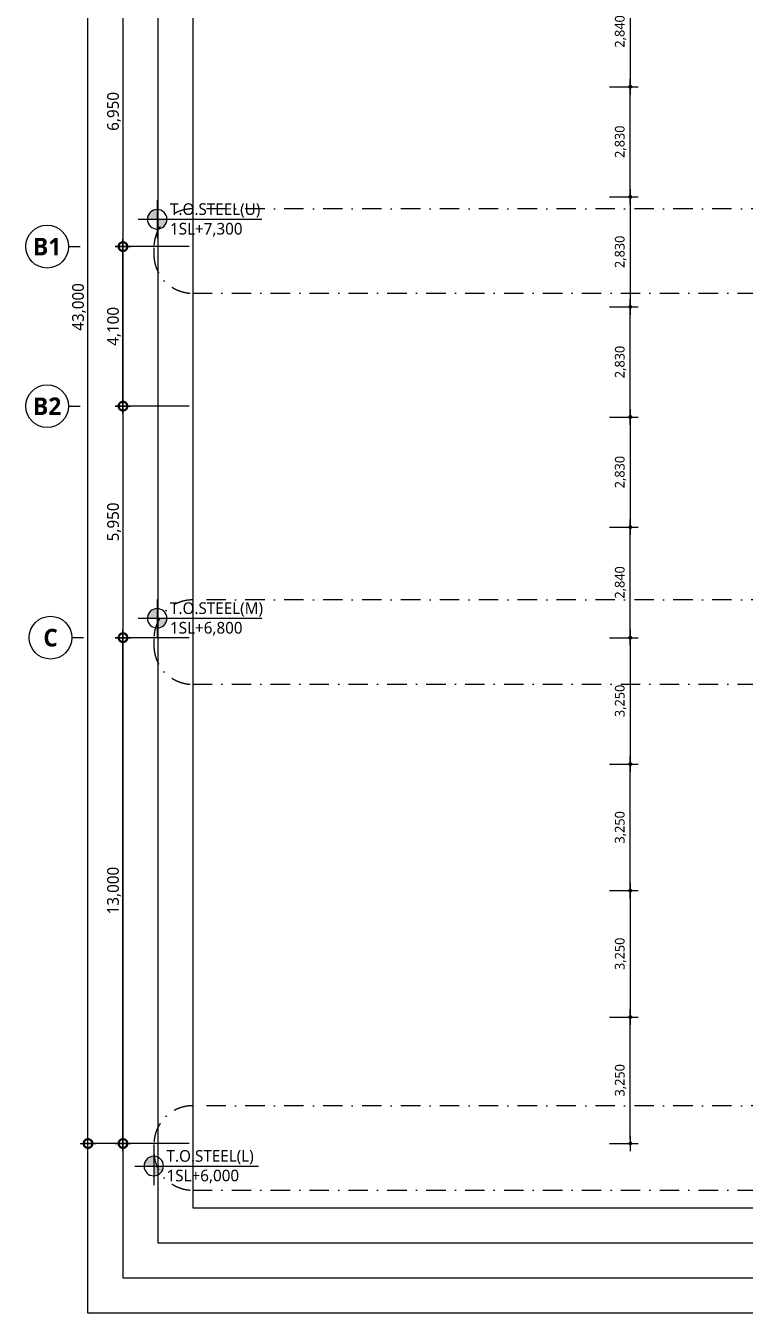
# Model space of a CAD drawing. Header units: millimetres. Extents: x 5446 to 585647, y 2414 to 57106.
# Drawn here: x 510027 to 528522, y 3900 to 36988 of the extents above; entities that cross this region are included whole.
import ezdxf
from ezdxf.enums import TextEntityAlignment as Align

# ---------------------------------------------------------------- set-up
doc = ezdxf.new("R2010")
doc.units = ezdxf.units.MM
doc.header["$LTSCALE"] = 100
doc.linetypes.add('DASHDOT-GAUN', pattern=[10, 5, -2.5, 0, -2.5])
doc.layers.get('DEFPOINTS').update_dxf_attribs({"color": 137})
for name, color, linetype in [('DIM', 7, 'Continuous'), ('DIM-INT', 7, 'Continuous'), ('SYM', 6, 'Continuous'), ('SYM-BUB', 3, 'Continuous'), ('SYM-LEVEL', 7, 'Continuous')]:
    doc.layers.add(name, color=color, linetype=linetype)
doc.layers.add('TEMP', color=171, linetype='Continuous', plot=False)
doc.styles.add('$0$스타일1', font='malgun.ttf')
doc.styles.add('XR-sec$0$스타일1', font='malgun.ttf')
doc.styles.add('스타일1', font='malgun.ttf')
doc.styles.add('스타일2', font='malgunbd.ttf')
doc.dimstyles.new('CJA', dxfattribs={"dimscale": 300, "dimtxt": 2.7, "dimasz": 1, "dimexe": 2, "dimexo": 3, "dimgap": 1, "dimtad": 1, "dimdec": 0, "dimzin": 1, "dimdsep": 46, "dimlunit": 6, "dimtxsty": '$0$스타일1', "dimblk": 'CJDOT', "dimcen": 0.09, "dimdle": 1, "dimclrd": 256, "dimclre": 256, "dimclrt": 3, "dimadec": 0, "dimazin": 0, "dimtfac": 1, "dimtdec": 0, "dimtix": 1, "dimtmove": 2, "dimatfit": 3, "dimldrblk": 'CJDOT', "dimfxl": 1, "dimtolj": 1, "dimtzin": 1, "dimarcsym": 0})
doc.dimstyles.new('GAUN-100', dxfattribs={"dimscale": 100, "dimtxt": 3, "dimasz": 1, "dimexe": 1, "dimexo": 1, "dimgap": 0.5, "dimtad": 1, "dimdec": 0, "dimzin": 1, "dimdsep": 46, "dimlunit": 6, "dimtxsty": '스타일1', "dimblk": 'GAUN-DOT', "dimcen": -2, "dimdle": 2, "dimclrd": 256, "dimclre": 256, "dimclrt": 3, "dimadec": 0, "dimazin": 0, "dimtfac": 1, "dimtdec": 0, "dimtix": 1, "dimtmove": 2, "dimatfit": 3, "dimldrblk": 'DOTSMALL', "dimfxl": 1, "dimtolj": 1, "dimtzin": 1, "dimarcsym": 0})

# ---------------------------------------------------------------- blocks, each defined once
blk = doc.blocks.new('GAUN-DOT')
at = {"linetype": 'ByBlock'}
for p, q in [((2, 0), (-2, 0)), ((0, -2), (0, 2))]:
    blk.add_line(p, q, dxfattribs=at)
at = {"const_width": 2.25}
blk.add_lwpolyline([(0, 0.28125, 1), (0, -0.28125, 1)], format="xyb", close=True, dxfattribs=at)
blk = doc.blocks.new('*D232')
at = {"layer": 'DEFPOINTS', "color": 0, "transparency": 16777216}
for p in [(512527, 21262), (514327, 21262), (514327, 8262)]:
    blk.add_point(p, dxfattribs=at)
at = {"layer": 'DIM', "lineweight": -2, "transparency": 16777216}
for p, q in [((514227, 21262), (512427, 21262)), ((512527, 8362), (512527, 21162)), ((514227, 8262), (512427, 8262))]:
    blk.add_line(p, q, dxfattribs=at)
at = {"layer": 'DIM', "lineweight": -2, "transparency": 16777216, "xscale": 100, "yscale": 100, "zscale": 100}
for p, rotation in [((512527, 21262), 90), ((512527, 8262), 270)]:
    blk.add_blockref('GAUN-DOT', p, dxfattribs=dict(at, rotation=rotation))
at = {"layer": 'DIM', "color": 3, "transparency": 16777216, "insert": (512296, 14762), "char_height": 300, "attachment_point": 5, "rotation": 90, "style": '스타일1'}
blk.add_mtext('\\A1;13,000', dxfattribs=at)
blk = doc.blocks.new('_DotSmall')
at = {"color": 0, "linetype": 'ByBlock', "const_width": 0.5}
blk.add_lwpolyline([(-0.0625, 0, 1), (0.0625, 0, 1)], format="xyb", close=True, dxfattribs=at)
blk = doc.blocks.new('*D233')
at = {"layer": 'DEFPOINTS', "color": 0, "transparency": 16777216}
for p in [(511627, 51262), (514327, 51262), (514327, 8262)]:
    blk.add_point(p, dxfattribs=at)
at = {"layer": 'DIM', "lineweight": -2, "transparency": 16777216}
for p, q in [((514227, 51262), (511527, 51262)), ((511627, 8362), (511627, 51162)), ((514227, 8262), (511527, 8262))]:
    blk.add_line(p, q, dxfattribs=at)
at = {"layer": 'DIM', "lineweight": -2, "transparency": 16777216, "xscale": 100, "yscale": 100, "zscale": 100}
for p, rotation in [((511627, 51262), 90), ((511627, 8262), 270)]:
    blk.add_blockref('GAUN-DOT', p, dxfattribs=dict(at, rotation=rotation))
at = {"layer": 'DIM', "color": 3, "transparency": 16777216, "insert": (511397, 29762), "char_height": 300, "attachment_point": 5, "rotation": 90, "style": '스타일1'}
blk.add_mtext('\\A1;43,000', dxfattribs=at)
blk = doc.blocks.new('NEW_BUB')
at = {"layer": 'SYM-BUB', "color": 6}
blk.add_line((0, 3), (0, 0), dxfattribs=at)
blk.add_circle((0, 8.5), 5.5, dxfattribs=at)
at = {"layer": 'SYM-BUB', "color": 3, "style": '스타일2'}
blk.add_attdef('X', text='', height=4.5, dxfattribs=at).set_placement((0, 8.5), align=Align.MIDDLE)
blk = doc.blocks.new('XR-sec$0$LEVEL1')
at = {"layer": 'SYM-LEVEL'}
h = blk.add_hatch(color=6, dxfattribs=at)
edge = h.paths.add_edge_path()
edge.add_ellipse((4.87, 0), major_axis=(1.77, 1.77), ratio=1, start_angle=405, end_angle=495)
edge.add_line((2.37, 0), (4.87, 0))
edge.add_line((4.87, 0), (4.87, 2.5))
edge = h.paths.add_edge_path()
edge.add_ellipse((4.87, 0), major_axis=(1.77, 1.77), ratio=1, start_angle=225, end_angle=315)
edge.add_line((7.37, 0), (4.87, 0))
edge.add_line((4.87, 0), (4.87, -2.5))
at = {"layer": 'SYM-LEVEL', "color": 6}
for p, q in [((4.87, 4.87), (4.87, -4.87)), ((0, 0), (9.74, 0)), ((9.07, 0), (31.8, 0))]:
    blk.add_line(p, q, dxfattribs=at)
blk.add_ellipse((4.87, 0), major_axis=(1.77, 1.77), ratio=1, start_param=5.497787, end_param=11.780972, dxfattribs=at)
at = {"layer": 'SYM-LEVEL', "color": 3, "style": 'XR-sec$0$스타일1'}
for tag, p in [('1층-바닥마감', (8.16, 1.11)), ('EL-+100', (8.16, -3.93))]:
    blk.add_attdef(tag, p, '', height=3, dxfattribs=at)
blk = doc.blocks.new('CJDOT')
blk.add_line((-2, 0), (2, 0))
at = {"const_width": 0.5}
blk.add_lwpolyline([(-0.25, 0, 1), (0.25, 0, 1)], format="xyb", close=True, dxfattribs=at)
blk = doc.blocks.new('*D261')
at = {"layer": 'DEFPOINTS', "color": 0, "transparency": 16777216}
for p in [(524729, 38262), (524729, 35422), (525568, 35422)]:
    blk.add_point(p, dxfattribs=at)
at = {"layer": 'DIM-INT', "lineweight": -2, "transparency": 16777216}
for p, q in [((525029, 38262), (525768, 38262)), ((525568, 38162), (525568, 35522)), ((525029, 35422), (525768, 35422))]:
    blk.add_line(p, q, dxfattribs=at)
at = {"layer": 'DIM-INT', "lineweight": -2, "transparency": 16777216, "xscale": 100, "yscale": 100, "zscale": 100}
for p, rotation in [((525568, 38262), 90), ((525568, 35422), 270)]:
    blk.add_blockref('CJDOT', p, dxfattribs=dict(at, rotation=rotation))
at = {"layer": 'DIM-INT', "color": 3, "transparency": 16777216, "insert": (525318, 36842), "char_height": 250, "attachment_point": 5, "rotation": 90, "style": '$0$스타일1'}
blk.add_mtext('\\A1;2,840', dxfattribs=at)
blk = doc.blocks.new('*D262')
at = {"layer": 'DEFPOINTS', "color": 0, "transparency": 16777216}
for p in [(524729, 35422), (525568, 35422), (524729, 32592)]:
    blk.add_point(p, dxfattribs=at)
at = {"layer": 'DIM-INT', "lineweight": -2, "transparency": 16777216}
for p, q in [((525029, 35422), (525768, 35422)), ((525568, 32692), (525568, 35322)), ((525029, 32592), (525768, 32592))]:
    blk.add_line(p, q, dxfattribs=at)
at = {"layer": 'DIM-INT', "lineweight": -2, "transparency": 16777216, "xscale": 100, "yscale": 100, "zscale": 100}
for p, rotation in [((525568, 35422), 90), ((525568, 32592), 270)]:
    blk.add_blockref('CJDOT', p, dxfattribs=dict(at, rotation=rotation))
at = {"layer": 'DIM-INT', "color": 3, "transparency": 16777216, "insert": (525318, 34007), "char_height": 250, "attachment_point": 5, "rotation": 90, "style": '$0$스타일1'}
blk.add_mtext('\\A1;2,830', dxfattribs=at)
blk = doc.blocks.new('*D263')
at = {"layer": 'DEFPOINTS', "color": 0, "transparency": 16777216}
for p in [(524729, 32592), (524729, 29762), (525568, 29762)]:
    blk.add_point(p, dxfattribs=at)
at = {"layer": 'DIM-INT', "lineweight": -2, "transparency": 16777216}
for p, q in [((525029, 32592), (525768, 32592)), ((525568, 32492), (525568, 29862)), ((525029, 29762), (525768, 29762))]:
    blk.add_line(p, q, dxfattribs=at)
at = {"layer": 'DIM-INT', "lineweight": -2, "transparency": 16777216, "xscale": 100, "yscale": 100, "zscale": 100}
for p, rotation in [((525568, 32592), 90), ((525568, 29762), 270)]:
    blk.add_blockref('CJDOT', p, dxfattribs=dict(at, rotation=rotation))
at = {"layer": 'DIM-INT', "color": 3, "transparency": 16777216, "insert": (525318, 31177), "char_height": 250, "attachment_point": 5, "rotation": 90, "style": '$0$스타일1'}
blk.add_mtext('\\A1;2,830', dxfattribs=at)
blk = doc.blocks.new('*D264')
at = {"layer": 'DEFPOINTS', "color": 0, "transparency": 16777216}
for p in [(524729, 29762), (525568, 29762), (524729, 26932)]:
    blk.add_point(p, dxfattribs=at)
at = {"layer": 'DIM-INT', "lineweight": -2, "transparency": 16777216}
for p, q in [((525029, 29762), (525768, 29762)), ((525568, 27032), (525568, 29662)), ((525029, 26932), (525768, 26932))]:
    blk.add_line(p, q, dxfattribs=at)
at = {"layer": 'DIM-INT', "lineweight": -2, "transparency": 16777216, "xscale": 100, "yscale": 100, "zscale": 100}
for p, rotation in [((525568, 29762), 90), ((525568, 26932), 270)]:
    blk.add_blockref('CJDOT', p, dxfattribs=dict(at, rotation=rotation))
at = {"layer": 'DIM-INT', "color": 3, "transparency": 16777216, "insert": (525318, 28347), "char_height": 250, "attachment_point": 5, "rotation": 90, "style": '$0$스타일1'}
blk.add_mtext('\\A1;2,830', dxfattribs=at)
blk = doc.blocks.new('*D254')
at = {"layer": 'DEFPOINTS', "color": 0, "transparency": 16777216}
for p in [(524729, 26932), (524729, 24102), (525568, 24102)]:
    blk.add_point(p, dxfattribs=at)
at = {"layer": 'DIM-INT', "lineweight": -2, "transparency": 16777216}
for p, q in [((525029, 26932), (525768, 26932)), ((525568, 26832), (525568, 24202)), ((525029, 24102), (525768, 24102))]:
    blk.add_line(p, q, dxfattribs=at)
at = {"layer": 'DIM-INT', "lineweight": -2, "transparency": 16777216, "xscale": 100, "yscale": 100, "zscale": 100}
for p, rotation in [((525568, 26932), 90), ((525568, 24102), 270)]:
    blk.add_blockref('CJDOT', p, dxfattribs=dict(at, rotation=rotation))
at = {"layer": 'DIM-INT', "color": 3, "transparency": 16777216, "insert": (525318, 25517), "char_height": 250, "attachment_point": 5, "rotation": 90, "style": '$0$스타일1'}
blk.add_mtext('\\A1;2,830', dxfattribs=at)
blk = doc.blocks.new('*D255')
at = {"layer": 'DEFPOINTS', "color": 0, "transparency": 16777216}
for p in [(524729, 24102), (525568, 24102), (524729, 21262)]:
    blk.add_point(p, dxfattribs=at)
at = {"layer": 'DIM-INT', "lineweight": -2, "transparency": 16777216}
for p, q in [((525029, 24102), (525768, 24102)), ((525568, 21362), (525568, 24002)), ((525029, 21262), (525768, 21262))]:
    blk.add_line(p, q, dxfattribs=at)
at = {"layer": 'DIM-INT', "lineweight": -2, "transparency": 16777216, "xscale": 100, "yscale": 100, "zscale": 100}
for p, rotation in [((525568, 24102), 90), ((525568, 21262), 270)]:
    blk.add_blockref('CJDOT', p, dxfattribs=dict(at, rotation=rotation))
at = {"layer": 'DIM-INT', "color": 3, "transparency": 16777216, "insert": (525318, 22682), "char_height": 250, "attachment_point": 5, "rotation": 90, "style": '$0$스타일1'}
blk.add_mtext('\\A1;2,840', dxfattribs=at)
blk = doc.blocks.new('*D256')
at = {"layer": 'DEFPOINTS', "color": 0, "transparency": 16777216}
for p in [(524729, 11512), (525568, 11512), (524729, 8262)]:
    blk.add_point(p, dxfattribs=at)
at = {"layer": 'DIM-INT', "lineweight": -2, "transparency": 16777216}
for p, q in [((525029, 11512), (525768, 11512)), ((525568, 8362), (525568, 11412)), ((525029, 8262), (525768, 8262))]:
    blk.add_line(p, q, dxfattribs=at)
at = {"layer": 'DIM-INT', "lineweight": -2, "transparency": 16777216, "xscale": 100, "yscale": 100, "zscale": 100}
for p, rotation in [((525568, 11512), 90), ((525568, 8262), 270)]:
    blk.add_blockref('CJDOT', p, dxfattribs=dict(at, rotation=rotation))
at = {"layer": 'DIM-INT', "color": 3, "transparency": 16777216, "insert": (525318, 9887), "char_height": 250, "attachment_point": 5, "rotation": 90, "style": '$0$스타일1'}
blk.add_mtext('\\A1;3,250', dxfattribs=at)
blk = doc.blocks.new('*D257')
at = {"layer": 'DEFPOINTS', "color": 0, "transparency": 16777216}
for p in [(524729, 14762), (524729, 11512), (525568, 11512)]:
    blk.add_point(p, dxfattribs=at)
at = {"layer": 'DIM-INT', "lineweight": -2, "transparency": 16777216}
for p, q in [((525029, 14762), (525768, 14762)), ((525568, 14662), (525568, 11612)), ((525029, 11512), (525768, 11512))]:
    blk.add_line(p, q, dxfattribs=at)
at = {"layer": 'DIM-INT', "lineweight": -2, "transparency": 16777216, "xscale": 100, "yscale": 100, "zscale": 100}
for p, rotation in [((525568, 14762), 90), ((525568, 11512), 270)]:
    blk.add_blockref('CJDOT', p, dxfattribs=dict(at, rotation=rotation))
at = {"layer": 'DIM-INT', "color": 3, "transparency": 16777216, "insert": (525318, 13137), "char_height": 250, "attachment_point": 5, "rotation": 90, "style": '$0$스타일1'}
blk.add_mtext('\\A1;3,250', dxfattribs=at)
blk = doc.blocks.new('*D258')
at = {"layer": 'DEFPOINTS', "color": 0, "transparency": 16777216}
for p in [(524729, 21262), (524729, 18012), (525568, 18012)]:
    blk.add_point(p, dxfattribs=at)
at = {"layer": 'DIM-INT', "lineweight": -2, "transparency": 16777216}
for p, q in [((525029, 21262), (525768, 21262)), ((525568, 21162), (525568, 18112)), ((525029, 18012), (525768, 18012))]:
    blk.add_line(p, q, dxfattribs=at)
at = {"layer": 'DIM-INT', "lineweight": -2, "transparency": 16777216, "xscale": 100, "yscale": 100, "zscale": 100}
for p, rotation in [((525568, 21262), 90), ((525568, 18012), 270)]:
    blk.add_blockref('CJDOT', p, dxfattribs=dict(at, rotation=rotation))
at = {"layer": 'DIM-INT', "color": 3, "transparency": 16777216, "insert": (525318, 19637), "char_height": 250, "attachment_point": 5, "rotation": 90, "style": '$0$스타일1'}
blk.add_mtext('\\A1;3,250', dxfattribs=at)
blk = doc.blocks.new('*D259')
at = {"layer": 'DEFPOINTS', "color": 0, "transparency": 16777216}
for p in [(524729, 18012), (525568, 18012), (524729, 14762)]:
    blk.add_point(p, dxfattribs=at)
at = {"layer": 'DIM-INT', "lineweight": -2, "transparency": 16777216}
for p, q in [((525029, 18012), (525768, 18012)), ((525568, 14862), (525568, 17912)), ((525029, 14762), (525768, 14762))]:
    blk.add_line(p, q, dxfattribs=at)
at = {"layer": 'DIM-INT', "lineweight": -2, "transparency": 16777216, "xscale": 100, "yscale": 100, "zscale": 100}
for p, rotation in [((525568, 18012), 90), ((525568, 14762), 270)]:
    blk.add_blockref('CJDOT', p, dxfattribs=dict(at, rotation=rotation))
at = {"layer": 'DIM-INT', "color": 3, "transparency": 16777216, "insert": (525318, 16387), "char_height": 250, "attachment_point": 5, "rotation": 90, "style": '$0$스타일1'}
blk.add_mtext('\\A1;3,250', dxfattribs=at)
blk = doc.blocks.new('*D311')
at = {"layer": 'DEFPOINTS', "color": 0, "transparency": 16777216}
for p in [(514327, 38262), (512527, 31312), (514327, 31312)]:
    blk.add_point(p, dxfattribs=at)
at = {"layer": 'DIM', "lineweight": -2, "transparency": 16777216}
for p, q in [((514227, 38262), (512427, 38262)), ((512527, 38162), (512527, 31412)), ((514227, 31312), (512427, 31312))]:
    blk.add_line(p, q, dxfattribs=at)
at = {"layer": 'DIM', "lineweight": -2, "transparency": 16777216, "xscale": 100, "yscale": 100, "zscale": 100}
for p, rotation in [((512527, 38262), 90), ((512527, 31312), 270)]:
    blk.add_blockref('GAUN-DOT', p, dxfattribs=dict(at, rotation=rotation))
at = {"layer": 'DIM', "color": 3, "transparency": 16777216, "insert": (512297, 34787), "char_height": 300, "attachment_point": 5, "rotation": 90, "style": '스타일1'}
blk.add_mtext('\\A1;6,950', dxfattribs=at)
blk = doc.blocks.new('*D312')
at = {"layer": 'DEFPOINTS', "color": 0, "transparency": 16777216}
for p in [(512527, 31312), (514327, 31312), (514327, 27212)]:
    blk.add_point(p, dxfattribs=at)
at = {"layer": 'DIM', "lineweight": -2, "transparency": 16777216}
for p, q in [((514227, 31312), (512427, 31312)), ((512527, 27312), (512527, 31212)), ((514227, 27212), (512427, 27212))]:
    blk.add_line(p, q, dxfattribs=at)
at = {"layer": 'DIM', "lineweight": -2, "transparency": 16777216, "xscale": 100, "yscale": 100, "zscale": 100}
for p, rotation in [((512527, 31312), 90), ((512527, 27212), 270)]:
    blk.add_blockref('GAUN-DOT', p, dxfattribs=dict(at, rotation=rotation))
at = {"layer": 'DIM', "color": 3, "transparency": 16777216, "insert": (512296, 29262), "char_height": 300, "attachment_point": 5, "rotation": 90, "style": '스타일1'}
blk.add_mtext('\\A1;4,100', dxfattribs=at)
blk = doc.blocks.new('*D313')
at = {"layer": 'DEFPOINTS', "color": 0, "transparency": 16777216}
for p in [(514327, 27212), (512527, 21262), (514327, 21262)]:
    blk.add_point(p, dxfattribs=at)
at = {"layer": 'DIM', "lineweight": -2, "transparency": 16777216}
for p, q in [((514227, 27212), (512427, 27212)), ((512527, 27112), (512527, 21362)), ((514227, 21262), (512427, 21262))]:
    blk.add_line(p, q, dxfattribs=at)
at = {"layer": 'DIM', "lineweight": -2, "transparency": 16777216, "xscale": 100, "yscale": 100, "zscale": 100}
for p, rotation in [((512527, 27212), 90), ((512527, 21262), 270)]:
    blk.add_blockref('GAUN-DOT', p, dxfattribs=dict(at, rotation=rotation))
at = {"layer": 'DIM', "color": 3, "transparency": 16777216, "insert": (512297, 24237), "char_height": 300, "attachment_point": 5, "rotation": 90, "style": '스타일1'}
blk.add_mtext('\\A1;5,950', dxfattribs=at)

msp = doc.modelspace()

# ---------------------------------------------------------------- linework, layer by layer
at = {"layer": 'SYM', "color": 4, "linetype": 'DASHDOT-GAUN'}
for points in [[(513320.9, 31282.7), (513320.9, 31112.9, 0.4142136), (514320.9, 30112.9), (531172, 30112.9, 0.4142136), (532172, 31112.9), (532172, 31282.7, 0.4142136), (531172, 32282.7), (514320.9, 32282.7, 0.4142136)], [(513320.9, 21232.7), (513320.9, 21062.9, 0.4142136), (514320.9, 20062.9), (531172, 20062.9, 0.4142136), (532172, 21062.9), (532172, 21232.7, 0.4142136), (531172, 22232.7), (514320.9, 22232.7, 0.4142136)], [(513320.9, 8232.7), (513320.9, 8062.9, 0.4142136), (514320.9, 7062.9), (531172, 7062.9, 0.4142136), (532172, 8062.9), (532172, 8232.7, 0.4142136), (531172, 9232.7), (514320.9, 9232.7, 0.4142136)]]:
    msp.add_lwpolyline(points, format="xyb", close=True, dxfattribs=at)
at = {"layer": 'TEMP'}
for points in [[(511627.1, 55500), (558099, 55500), (558099, 3900), (511627.1, 3900)], [(512527.1, 54600), (557199, 54600), (557199, 4800), (512527.1, 4800)], [(513427.1, 53700), (556299, 53700), (556299, 5700), (513427.1, 5700)], [(514327.1, 52800), (555399, 52800), (555399, 6600), (514327.1, 6600)], [(514327.1, 52800), (555399, 52800), (555399, 6600), (514327.1, 6600)]]:
    msp.add_lwpolyline(points, close=True, dxfattribs=at)

# ---------------------------------------------------------------- block references
at = {"layer": 'SYM-BUB'}
ref = msp.add_blockref('NEW_BUB', (511427.1, 31312.2), dxfattribs=dict(at, xscale=100, yscale=100, zscale=100, rotation=90))
ref.add_attrib('X', 'B1', dxfattribs={"color": 3, "height": 450, "style": '스타일2'}).set_placement((510577.1, 31312.2), align=Align.MIDDLE)
ref = msp.add_blockref('NEW_BUB', (511427.1, 27212.2), dxfattribs=dict(at, xscale=100, yscale=100, zscale=100, rotation=90))
ref.add_attrib('X', 'B2', dxfattribs={"color": 3, "height": 450, "style": '스타일2'}).set_placement((510577.1, 27212.2), align=Align.MIDDLE)
ref = msp.add_blockref('NEW_BUB', (511514, 21262.2), dxfattribs=dict(at, xscale=100, yscale=100, zscale=100, rotation=90))
ref.add_attrib('X', 'C', dxfattribs={"color": 3, "height": 450, "style": '스타일2'}).set_placement((510664, 21262.2), align=Align.MIDDLE)
at = {"layer": 'SYM-LEVEL', "xscale": 100, "yscale": 100, "zscale": 100}
for p, values in [((512919.3, 32014.5), {'EL-+100': '1SL+7,300', '1층-바닥마감': 'T.O.STEEL(U)'}), ((512919.3, 21759.3), {'EL-+100': '1SL+6,800', '1층-바닥마감': 'T.O.STEEL(M)'}), ((512830.3, 7682.8), {'EL-+100': '1SL+6,000', '1층-바닥마감': 'T.O.STEEL(L)'})]:
    msp.add_blockref('XR-sec$0$LEVEL1', p, dxfattribs=at).add_auto_attribs(values)

# ---------------------------------------------------------------- dimensions: what is measured, and where the dimension line sits
at = {"layer": 'DIM'}
for base, p1, p2, angle, picture, middle in [((511627.1, 51262.2), (514327.1, 8262.2), (514327.1, 51262.2), 270, '*D233', (511397, 29762.2)), ((512527.1, 31312.2), (514327.1, 38262.2), (514327.1, 31312.2), 90, '*D311', (512297, 34787.2)), ((512527.1, 31312.2), (514327.1, 27212.2), (514327.1, 31312.2), 270, '*D312', (512296.1, 29262.2)), ((512527.1, 21262.2), (514327.1, 27212.2), (514327.1, 21262.2), 90, '*D313', (512297, 24237.2)), ((512527.1, 21262.2), (514327.1, 8262.2), (514327.1, 21262.2), 270, '*D232', (512296.1, 14762.2))]:
    dim = msp.add_linear_dim(base=base, p1=p1, p2=p2, angle=angle, dimstyle='GAUN-100', dxfattribs=at)
    dim.commit()
    dim.dimension.update_dxf_attribs({"geometry": picture, "text_midpoint": middle})
at = {"layer": 'DIM-INT'}
for base, p1, p2, angle, picture, middle in [((525568.1, 35422.2), (524728.8, 38262.2), (524728.8, 35422.2), 90, '*D261', (525317.9, 36842.2)), ((525568.1, 35422.2), (524728.8, 32592.2), (524728.8, 35422.2), 270, '*D262', (525317.9, 34007.2)), ((525568.1, 29762.2), (524728.8, 32592.2), (524728.8, 29762.2), 90, '*D263', (525317.9, 31177.2)), ((525568.1, 29762.2), (524728.8, 26932.2), (524728.8, 29762.2), 270, '*D264', (525317.9, 28347.2)), ((525568.1, 24102.2), (524728.8, 26932.2), (524728.8, 24102.2), 90, '*D254', (525317.9, 25517.2)), ((525568.1, 24102.2), (524728.8, 21262.2), (524728.8, 24102.2), 270, '*D255', (525317.9, 22682.2)), ((525568.1, 18012.2), (524728.8, 21262.2), (524728.8, 18012.2), 90, '*D258', (525317.9, 19637.2)), ((525568.1, 18012.2), (524728.8, 14762.2), (524728.8, 18012.2), 270, '*D259', (525317.9, 16387.2)), ((525568.1, 11512.2), (524728.8, 14762.2), (524728.8, 11512.2), 90, '*D257', (525317.9, 13137.2)), ((525568.1, 11512.2), (524728.8, 8262.2), (524728.8, 11512.2), 270, '*D256', (525317.9, 9887.2))]:
    dim = msp.add_linear_dim(base=base, p1=p1, p2=p2, angle=angle, dimstyle='CJA', override={"dimscale": 100, "dimtxt": 2.5}, dxfattribs=at)
    dim.commit()
    dim.dimension.update_dxf_attribs({"geometry": picture, "text_midpoint": middle})

doc.saveas('drawing.dxf')
